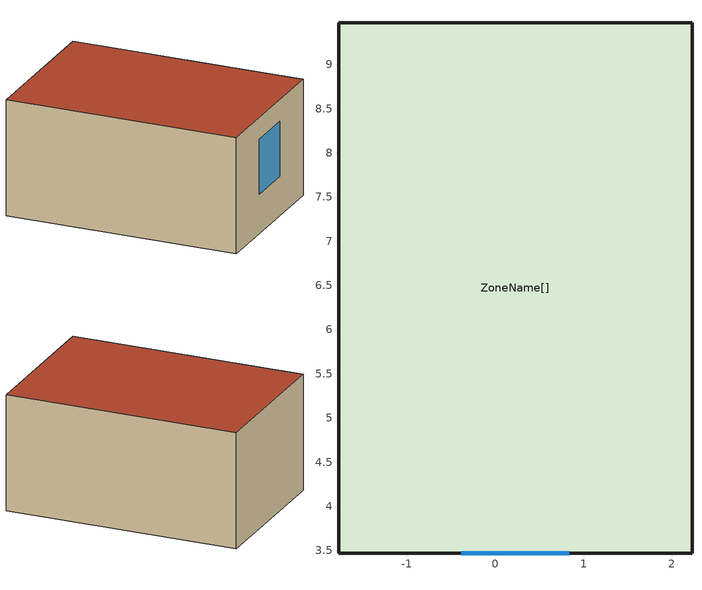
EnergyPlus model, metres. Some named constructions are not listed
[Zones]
ZoneName[]
 floor ground (Project ground floor): 2.23,3.47 -1.77,3.47 -1.77,9.47 2.23,9.47 z3
 wall outside (Brick/block wall (insulated to 1985 regs)): -1.77,9.47 -1.77,3.47 2.23,3.47 2.23,9.47 z3:6
 wall outside (ExtWall[]): 2.23,9.47 -1.77,9.47 z3:6
 window (ExtWindow[]): -0.39,3.47 0.84,3.47 z4.02:5.44
 roof outside (Project flat roof): -1.77,3.47 2.23,3.47 2.23,9.47 -1.77,9.47 z6
[Zone]
ZoneName[]: Relative North (to building)=0; Zone Type=1; Zone multiplier=1; Zone inside convection algorithm=TARP; Part Of Total Floor Area=Yes
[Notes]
Single-zone residential space with one window. Gas heating and hot water system
Part 3 - Zone(s) and surfaces
Base - Zone 1
Base, Zone 1, ground floor - 24.000 m2, Surface Area: 24.000m2
Base, Zone 1, Roof - 24.000 m2, Surface Area: 24.000m2
Base, Zone 1, Wall - 18.000 m2 - 90.0°, Surface Area: 18.000m2
Base, Zone 1, Wall - 12.000 m2 - 0.0°, Surface Area: 12.000m2
Base, Zone 1, Wall - 18.000 m2 - 270.0°, Surface Area: 18.000m2
Base, Zone 1, Wall - 12.000 m2 - 180.0°, Surface Area: 12.000m2
